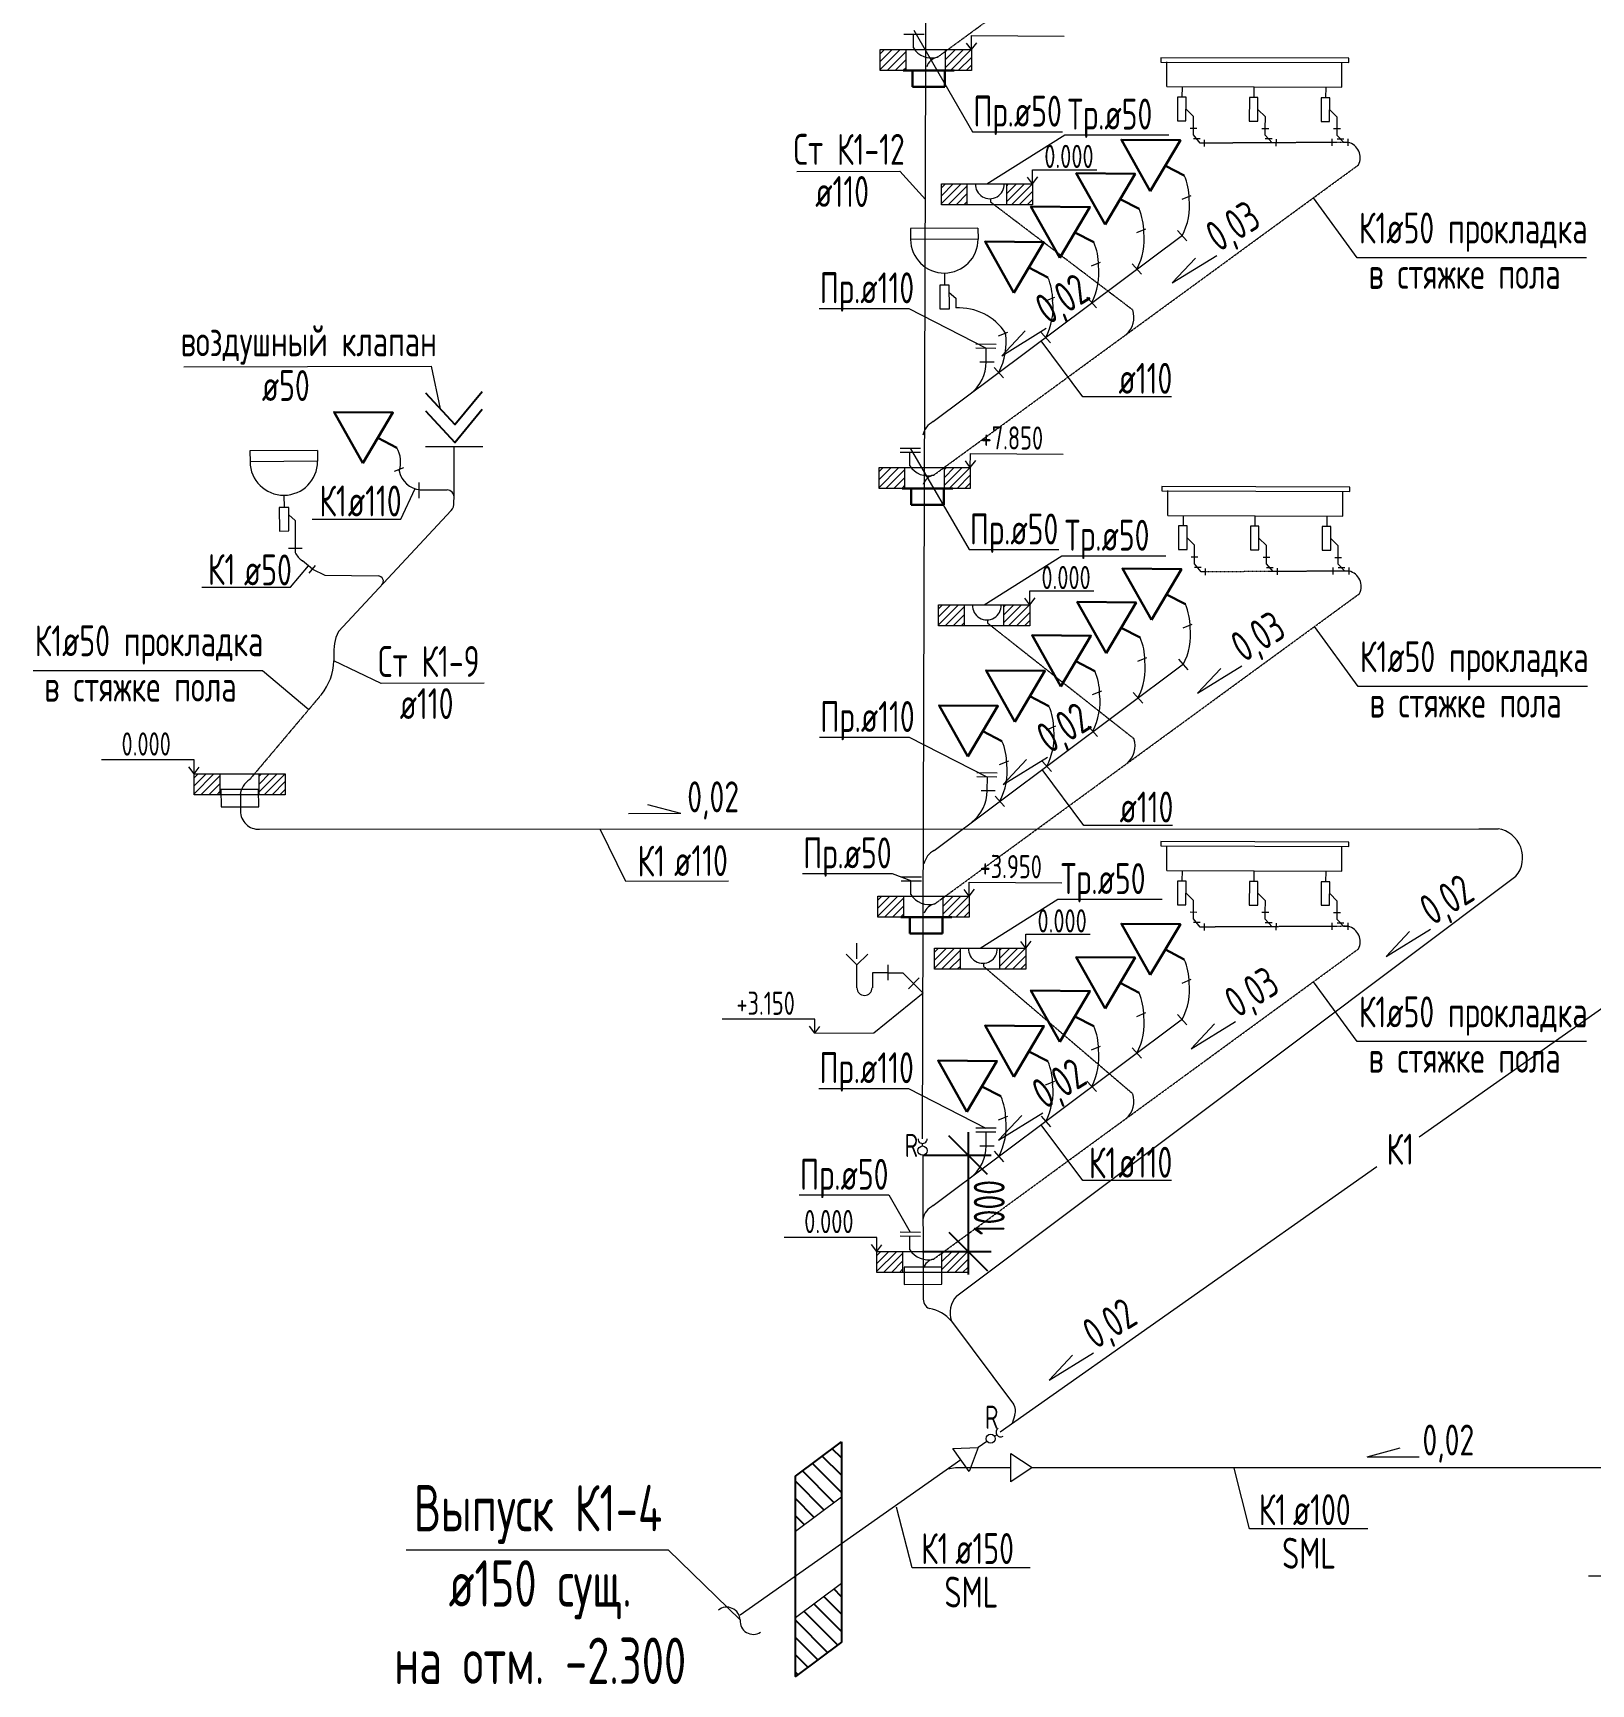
# Model space of a CAD drawing. Header units: millimetres. Extents: x -8689834 to 9419935, y -370377 to 166066.
# Drawn here: x -42864 to -32787, y -318523 to -307844 of the extents above; entities that cross this region are included whole.
import ezdxf

# ---------------------------------------------------------------- set-up
doc = ezdxf.new("R2010")
doc.units = ezdxf.units.MM
doc.header["$MEASUREMENT"] = 0
doc.linetypes.add('01_base$0$DASHED2', pattern=[0.375, 0.25, -0.125])
doc.layers.get('0').update_dxf_attribs({"color": 250, "lineweight": 9})
for name, color, linetype, lineweight in [('_ВК-Text К1', 7, 'Continuous', 30), ('_ВК-К1', 14, 'Continuous', 40), ('_ВК-К3', 30, 'Continuous', 40), ('_ВК-переход на SML', 3, 'Continuous', 30), ('_ВК-противопожарные муфты', 1, 'Continuous', 30), ('_Санпр', 7, 'Continuous', 30), ('_Сантехника', 7, 'Continuous', 30), ('ВК_канализация', 32, 'Continuous', 30), ('тх разм', 250, 'Continuous', 9)]:
    doc.layers.add(name, color=color, linetype=linetype, lineweight=lineweight)
doc.layers.add('PDF __ВК-К1', color=7, linetype='Continuous', true_color=0xb80000)
for name, color, linetype in [('PDF __К14', 3, 'Continuous'), ('PDF __Сантехника', 7, 'Continuous'), ('PDF _TEKSTBK', 7, 'Continuous'), ('АР_Кровля дорожки', 245, 'Continuous')]:
    doc.layers.add(name, color=color, linetype=linetype)
doc.styles.add('ISOCPEUR', font='isocpeur.ttf', dxfattribs={"width": 0.7})
doc.styles.add('ГОСТ 2.304', font='isocpeur.ttf', dxfattribs={"width": 0.7})
doc.dimstyles.new('СПДС', dxfattribs={"dimscale": 100, "dimtxt": 2.5, "dimasz": 2.5, "dimexe": 1.5, "dimexo": 0, "dimgap": 1, "dimtad": 1, "dimdec": 0, "dimrnd": 1, "dimtxsty": 'ГОСТ 2.304', "dimblk": 'OBLIQUE', "dimcen": 2.5, "dimdle": 1.5, "dimadec": 0, "dimazin": 2, "dimtfac": 0.75, "dimtdec": 0, "dimtmove": 1, "dimatfit": 3, "dimfxl": 1, "dimtolj": 1, "dimarcsym": 1})

# ---------------------------------------------------------------- blocks, each defined once
blk = doc.blocks.new('Унитаз')
at = {"layer": '_Сантехника', "lineweight": 30}
blk.add_line((-161311, 33424), (-161137, 33336), dxfattribs=at)
blk.add_lwpolyline([(-161446, 33191), (-161714, 33657), (-161176, 33657)], close=True, dxfattribs=at)
blk = doc.blocks.new('Протв_муфта')
at = {"layer": '_ВК-противопожарные муфты', "ltscale": 200, "transparency": 33554687}
for p, q in [((-205635, 240869), (-206106, 240869)), ((-206021, 240719), (-206021, 240869)), ((-205721, 240869), (-205721, 240719)), ((-205721, 240719), (-206021, 240719))]:
    blk.add_line(p, q, dxfattribs=at)
blk = doc.blocks.new('_Oblique')
at = {"color": 0, "linetype": 'ByBlock', "lineweight": -2}
blk.add_line((-0.5, -0.5), (0.5, 0.5), dxfattribs=at)
blk = doc.blocks.new('*D2072')
at = {"layer": 'тх разм', "color": 0, "lineweight": -2, "ltscale": 100, "transparency": 16777216}
for p, q in [((-36816, -314953), (-36816, -315875)), ((-37109, -315103), (-36666, -315103)), ((-37111, -315725), (-36666, -315725))]:
    blk.add_line(p, q, dxfattribs=at)
at = {"layer": 'тх разм', "color": 0, "lineweight": -2, "ltscale": 100, "transparency": 16777216, "xscale": 250, "yscale": 250, "zscale": 250}
for p, rotation in [((-36816, -315103), 90), ((-36816, -315725), 270)]:
    blk.add_blockref('_Oblique', p, dxfattribs=dict(at, rotation=rotation))
at = {"layer": 'тх разм', "color": 0, "lineweight": 13, "ltscale": 100, "transparency": 16777216, "insert": (-36679, -315442), "char_height": 250, "attachment_point": 5, "rotation": 90, "style": 'ГОСТ 2.304'}
blk.add_mtext('\\A1;{\\H0.8x;1000}', dxfattribs=at)

msp = doc.modelspace()

# ---------------------------------------------------------------- hatches: boundary and pattern name
at = {"layer": '_ВК-К3', "lineweight": 13}
h = msp.add_hatch(dxfattribs=at)
h.set_pattern_fill('ANSI31', scale=11.388071, angle=180)
h.set_pattern_definition([(225, (-90962.19, -328319.817), (25.566948, -25.566948), [])])
h.paths.add_polyline_path([(-37383.4, -308087.4), (-37216.7, -308087.4), (-37216.7, -307951.9), (-37383.4, -307951.9)])
h.paths.add_polyline_path([(-36960.8, -308087.4), (-36793.4, -308087.4), (-36793.4, -307951.9), (-36960.8, -307951.9)])
h = msp.add_hatch(dxfattribs=at)
h.set_pattern_fill('ANSI31', scale=11.388071, angle=180)
h.set_pattern_definition([(225, (-90567.286, -329187.23), (25.566948, -25.566948), [])])
h.paths.add_polyline_path([(-36988.5, -308954.9), (-36821.8, -308954.9), (-36821.8, -308819.3), (-36988.5, -308819.3)])
h.paths.add_polyline_path([(-36565.9, -308954.9), (-36398.5, -308954.9), (-36398.5, -308819.3), (-36565.9, -308819.3)])
h = msp.add_hatch(dxfattribs=at)
h.set_pattern_fill('ANSI31', scale=11.388071, angle=180)
h.set_pattern_definition([(225, (-90969.928, -331022.605), (25.566948, -25.566948), [])])
h.paths.add_polyline_path([(-37391.1, -310790.2), (-37224.4, -310790.2), (-37224.4, -310654.7), (-37391.1, -310654.7)])
h.paths.add_polyline_path([(-36968.5, -310790.2), (-36801.2, -310790.2), (-36801.2, -310654.7), (-36968.5, -310654.7)])
h = msp.add_hatch(dxfattribs=at)
h.set_pattern_fill('ANSI31', scale=11.388071, angle=180)
h.set_pattern_definition([(225, (-90586, -331911.366), (25.566948, -25.566948), [])])
h.paths.add_polyline_path([(-37007.2, -311679), (-36840.5, -311679), (-36840.5, -311543.4), (-37007.2, -311543.4)])
h.paths.add_polyline_path([(-36584.6, -311679), (-36417.3, -311679), (-36417.3, -311543.4), (-36584.6, -311543.4)])
h = msp.add_hatch(dxfattribs=at)
h.set_pattern_fill('ANSI31', scale=11.388071, angle=180)
h.set_pattern_definition([(225, (-95400.804, -333004.167), (25.566948, -25.566948), [])])
h.paths.add_polyline_path([(-41822, -312771.8), (-41655.3, -312771.8), (-41655.3, -312636.2), (-41822, -312636.2)])
h.paths.add_polyline_path([(-41399.4, -312771.8), (-41232.1, -312771.8), (-41232.1, -312636.2), (-41399.4, -312636.2)])
h = msp.add_hatch(dxfattribs=at)
h.set_pattern_fill('ANSI31', scale=11.388071, angle=180)
h.set_pattern_definition([(225, (-90978.136, -333795.73), (25.566948, -25.566948), [])])
h.paths.add_polyline_path([(-37399.3, -313563.4), (-37232.6, -313563.4), (-37232.6, -313427.8), (-37399.3, -313427.8)])
h.paths.add_polyline_path([(-36976.7, -313563.4), (-36809.4, -313563.4), (-36809.4, -313427.8), (-36976.7, -313427.8)])
h = msp.add_hatch(dxfattribs=at)
h.set_pattern_fill('ANSI31', scale=11.388071, angle=180)
h.set_pattern_definition([(225, (-90611.233, -334132.343), (25.566948, -25.566948), [])])
h.paths.add_polyline_path([(-37032.4, -313900), (-36865.7, -313900), (-36865.7, -313764.4), (-37032.4, -313764.4)])
h.paths.add_polyline_path([(-36609.8, -313900), (-36442.5, -313900), (-36442.5, -313764.4), (-36609.8, -313764.4)])
h = msp.add_hatch(dxfattribs=at)
h.set_pattern_fill('ANSI31', scale=11.388071, angle=180)
h.set_pattern_definition([(225, (-90984.936, -336093.26), (25.566948, -25.566948), [])])
h.paths.add_polyline_path([(-37406.1, -315860.9), (-37239.4, -315860.9), (-37239.4, -315725.3), (-37406.1, -315725.3)])
h.paths.add_polyline_path([(-36983.5, -315860.9), (-36816.2, -315860.9), (-36816.2, -315725.3), (-36983.5, -315725.3)])
at = {"layer": '_ВК-К3', "lineweight": 25}
h = msp.add_hatch(dxfattribs=at)
h.set_pattern_fill('ANSI31', scale=25, angle=270)
h.set_pattern_definition([(315, (6780.62, -436012.684), (56.1266, 56.1266), [])])
h.paths.add_polyline_path([(-37635.1, -318252.4), (-37635.1, -317871.8), (-37932.7, -318092.3), (-37932.7, -318474.1)])
h.paths.add_polyline_path([(-37635.1, -317312.5), (-37635.1, -316957.4), (-37932.7, -317179), (-37932.7, -317534.2)])

# ---------------------------------------------------------------- linework, layer by layer
at = {"color": 244, "linetype": '01_base$0$DASHED2', "ltscale": 0.6, "true_color": 0x991b1e}
msp.add_lwpolyline([(-37015.7, -308001.5), (-34267.8, -305994.7), (-34267.8, -305994.7), (-34267.8, -305994.7)], dxfattribs=at)
at = {"color": 244, "ltscale": 500, "true_color": 0x991b1e}
for points in [[(-37109.7, -314996.7), (-37087.5, -307330)], [(-37231.7, -307852.1), (-37100.7, -307852.6)], [(-37169.8, -307941), (-37169.5, -307852.3)], [(-37255.1, -310528.8), (-37124.1, -310529.4)], [(-37254.4, -310554.8), (-37123.4, -310555.4)], [(-37192.6, -310643.8), (-37192.2, -310555.1)], [(-40917.4, -311873.7), (-40917.3, -311906.1)], [(-41523.1, -312766.2), (-41522.8, -312876.8)], [(-41399.6, -312995.1), (-33513, -312991.9), (-33387.6, -312991.1)], [(-37248.3, -313302), (-37117.3, -313302.5)], [(-36888.5, -316012.7), (-33271.7, -313298.7)], [(-37247.6, -313328), (-37116.6, -313328.5)], [(-37185.8, -313417), (-37185.4, -313328.2)], [(-37109.3, -315103.4), (-37106.8, -316023.9)], [(-37255.1, -315599.5), (-37124.1, -315600)], [(-37254.4, -315625.5), (-37123.4, -315626)], [(-37192.6, -315714.5), (-37192.2, -315625.8)]]:
    msp.add_lwpolyline(points, dxfattribs=at)
at = {"color": 18, "ltscale": 100, "true_color": 0x000000}
for points in [[(-37166.9, -307826.3), (-36786.2, -308483.4), (-36205.9, -308483.4)], [(-36693.5, -308819.3), (-36190.3, -308502.6), (-35517, -308502.6)], [(-37923.7, -308739.2), (-37258, -308737.5), (-37090.6, -308920.3)], [(-37189.6, -310529.1), (-36809, -311186.2), (-36228.7, -311186.2)], [(-36712.2, -311543.4), (-36209.1, -311226.8), (-35535.7, -311226.8)], [(-37886.9, -313281.3), (-37306.5, -313281.3), (-37182.1, -313328.2)], [(-36737.4, -313764.4), (-36234.3, -313447.7), (-35561, -313447.7)], [(-37425.5, -314312.4), (-37106.9, -314053.3)], [(-37807, -314312.8), (-37425.5, -314312.4)], [(-37781.8, -314670.8), (-37201.5, -314670.8), (-36699.9, -314928)], [(-37907.6, -315360.4), (-37327.3, -315360.4), (-37189.6, -315599.8)]]:
    msp.add_lwpolyline(points, dxfattribs=at)
at = {"color": 7, "ltscale": 500}
for points in [[(-36793.4, -307951.9), (-36792.9, -307861.4), (-36194, -307865)], [(-36793.4, -307951.9), (-36825.3, -307909)], [(-36793.4, -307951.9), (-36758.4, -307907)], [(-36398.5, -308819.3), (-36398.5, -308728.8), (-35982.6, -308728.9)], [(-36398.5, -308819.3), (-36430.6, -308776.6)], [(-36398.5, -308819.3), (-36363.8, -308774.2)], [(-36801.2, -310654.7), (-36833, -310611.8)], [(-36801.2, -310654.7), (-36800.6, -310564.2), (-36201.7, -310567.8)], [(-36801.2, -310654.7), (-36766.2, -310609.8)], [(-41771.9, -311428.9), (-41198.2, -311428.9), (-41082.1, -311290.9)], [(-36417.3, -311543.4), (-36449.3, -311500.8)], [(-36417.3, -311543.4), (-36417.3, -311452.9), (-36001.3, -311453)], [(-36417.3, -311543.4), (-36382.5, -311498.4)], [(-41822, -312636.2), (-41822, -312545.7), (-42420.9, -312545.8)], [(-41822, -312636.2), (-41856.7, -312591.2)], [(-41822, -312636.2), (-41789.9, -312593.6)], [(-36809.4, -313427.8), (-36841.2, -313384.9)], [(-36809.4, -313427.8), (-36808.9, -313337.3), (-36209.9, -313341)], [(-36809.4, -313427.8), (-36774.4, -313382.9)], [(-36442.5, -313764.4), (-36474.6, -313721.8)], [(-36442.5, -313764.4), (-36442.5, -313673.9), (-36026.5, -313674)], [(-36442.5, -313764.4), (-36407.8, -313719.3)], [(-37807, -314312.8), (-37807.1, -314222.3), (-38406.1, -314223)], [(-37807, -314312.8), (-37841.8, -314267.8)], [(-37807, -314312.8), (-37775, -314270.1)], [(-37406.1, -315725.3), (-37406.1, -315634.8), (-38005.1, -315634.9)], [(-37406.1, -315725.3), (-37440.9, -315680.3)], [(-37406.1, -315725.3), (-37374.1, -315682.7)], [(-37932.7, -317179), (-37635.1, -316957.4)], [(-37932.7, -317534.2), (-37635.1, -317312.5)], [(-37932.7, -318092.3), (-37635.1, -317870.7)], [(-32204.7, -317916.8), (-32204.7, -317826.3), (-32803.7, -317826.4)], [(-37932.7, -318474.1), (-37635.1, -318252.4)], [(-37932.7, -318474.1), (-37635.1, -318252.4)]]:
    msp.add_lwpolyline(points, dxfattribs=at)
at = {"color": 244, "linetype": '01_base$0$DASHED2', "true_color": 0x991b1e}
for points in [[(-34357.2, -308551.8), (-35286.5, -308556.7)], [(-37038.4, -310704.2), (-34290.5, -308697.5), (-34290.5, -308697.5), (-34290.5, -308697.5)], [(-35750.6, -309635.6), (-36671, -308937.4)], [(-34350.4, -311324.9), (-35279.7, -311329.8)], [(-37031.6, -313477.4), (-34283.7, -311470.6), (-34283.7, -311470.6), (-34283.7, -311470.6)], [(-35743.8, -312408.7), (-36689.8, -311661.6)], [(-41462.6, -312673.6), (-40998.3, -312123.2), (-40998.3, -312123.2), (-40998.3, -312123.2)], [(-34357.2, -313622.4), (-35286.5, -313627.3)], [(-37038.4, -315774.9), (-34290.5, -313768.2), (-34290.5, -313768.2), (-34290.5, -313768.2)], [(-35750.6, -314706.2), (-36715, -313882.5)]]:
    msp.add_lwpolyline(points, dxfattribs=at)
at = {"color": 18, "ltscale": 100, "true_color": 0x000000, "elevation": 0}
for points in [[(-32815, -309297.6), (-34299, -309297.6), (-34581.8, -308910.3)], [(-37779.6, -309626.2), (-37199.3, -309626.2), (-36697.7, -309883.4)], [(-32808.2, -312070.7), (-34292.2, -312070.7), (-34575, -311683.4)], [(-37776.1, -312399.3), (-37195.8, -312399.3), (-36694.2, -312656.5)], [(-32815, -314368.2), (-34299, -314368.2), (-34581.8, -313980.9)]]:
    msp.add_lwpolyline(points, dxfattribs=at)
at = {"color": 244, "ltscale": 100, "true_color": 0x991b1e}
for points in [[(-37041.1, -310358), (-35428.5, -309151)], [(-25689.7, -309207.1), (-33898.7, -314987)], [(-40889.1, -311716.1), (-40158.3, -310933.4)], [(-41056.5, -311312.5), (-40976.2, -311351.3)], [(-40976.2, -311351.3), (-40632.4, -311355.3)], [(-37034.3, -313131.1), (-35421.7, -311924.1)], [(-37041.1, -315428.6), (-35428.5, -314221.6)], [(-34171.4, -315179), (-36608.2, -316894.6)], [(-36513.7, -316782.7), (-36530, -316839.5)], [(-36693.4, -316954.9), (-36749.9, -316994.6)], [(-36862.2, -317073.7), (-38290.4, -318078.9)]]:
    msp.add_lwpolyline(points, dxfattribs=at)
at = {"color": 244, "ltscale": 500, "true_color": 0x991b1e, "elevation": 0}
for points in [[(-36635.6, -309884.1), (-36766.5, -309882.6)], [(-36634.4, -309858.1), (-36765.4, -309856.6)], [(-36698.8, -309972.1), (-36697.7, -309883.4)], [(-36646.6, -309973.8), (-36738.7, -309973.1)], [(-40140.8, -310845.1), (-40139.9, -310520.2)], [(-41039.2, -311287.9), (-41079.5, -311338.9)], [(-36628.8, -312657.3), (-36759.7, -312655.7)], [(-36627.6, -312631.3), (-36758.6, -312629.7)], [(-36692, -312745.3), (-36690.9, -312656.5)], [(-36639.8, -312747), (-36731.9, -312746.2)], [(-36635.6, -314954.8), (-36766.5, -314953.2)], [(-36634.4, -314928.8), (-36765.4, -314927.3)], [(-36698.8, -315042.8), (-36697.7, -314954.1)], [(-36646.6, -315044.5), (-36738.7, -315043.8)]]:
    msp.add_lwpolyline(points, dxfattribs=at)
at = {"ltscale": 100, "elevation": 0}
for points in [[(-35499.9, -310196.6), (-36073.7, -310196.6), (-36343.7, -309836)], [(-35493.1, -312969.7), (-36066.9, -312969.7), (-36336.9, -312609.1)], [(-35499.9, -315267.3), (-36073.7, -315267.3), (-36343.7, -314906.6)]]:
    msp.add_lwpolyline(points, dxfattribs=at)
at = {"color": 7, "ltscale": 500, "elevation": 0}
for points in [[(-41887.7, -310004.4), (-40289.3, -310000.2), (-40230.5, -310274.4)], [(-41058.8, -310989.9), (-40485, -310989.9), (-40393.2, -310791.5)], [(-34230.3, -317520.6), (-34994.5, -317520.6), (-35094.9, -317128.1)], [(-36414.3, -317772), (-37178.5, -317772), (-37278.9, -317379.5)]]:
    msp.add_lwpolyline(points, dxfattribs=at)
at = {"color": 244, "ltscale": 100, "true_color": 0x991b1e, "elevation": 0}
msp.add_lwpolyline([(-40359.9, -310798.2), (-40184.2, -310800.2)], dxfattribs=at)
at = {"color": 18, "ltscale": 500, "true_color": 0x000000, "elevation": 0}
msp.add_lwpolyline([(-42864.1, -311967.5), (-41380.1, -311967.5), (-41080.3, -312220.5)], dxfattribs=at)
at = {"color": 18, "ltscale": 500, "true_color": 0x000000}
msp.add_lwpolyline([(-40450, -317655), (-38756.6, -317655), (-38290.4, -318109.5)], dxfattribs=at)
at = {"color": 244, "ltscale": 500, "true_color": 0x991b1e}
for centre, radius, start, end in [((-37051.1, -307864.9), 141, 212.65717, 284.53041), ((-36996.7, -308091), 91.6, 101.97428, 161.54253), ((-37073.8, -310567.7), 141, 212.65717, 284.53041), ((-37019.5, -310793.8), 91.6, 101.97428, 161.54253), ((-41386.6, -312789.3), 138.5, 123.31457, 172.74356), ((-41402.8, -312875.3), 119.9, 180.73322, 271.49794), ((-37067, -313340.9), 141, 212.65717, 284.53041), ((-37012.7, -313566.9), 91.6, 101.97428, 161.54253), ((-37073.8, -315638.4), 141, 212.65717, 284.53041), ((-37019.5, -315864.5), 91.6, 101.97428, 161.54253), ((-37033, -316028.9), 74, 176.11283, 243.89843)]:
    msp.add_arc(centre, radius, start, end, dxfattribs=at)
at = {"color": 244, "ltscale": 100, "true_color": 0x991b1e}
for centre, radius, start, end in [((-34382.2, -308651.3), 102.7, 333.2611, 75.90846), ((-35890.4, -309683.5), 147.8, 310.79344, 18.91465), ((-40210.2, -310887.7, 0), 69.1, 318.69461, 5.97721), ((-34375.4, -311424.5), 102.7, 333.2611, 75.90846), ((-40627, -311844.4), 291.9, 153.92726, 185.77856), ((-41289.5, -311890.9), 372.5, 321.42424, 357.67228), ((-35883.6, -312456.6), 147.8, 310.79344, 18.91465), ((-33418.6, -313178.4), 189.8, 320.69079, 80.61964), ((-34382.2, -313722), 102.7, 333.2611, 75.90846), ((-35890.4, -314754.1), 147.8, 310.79344, 18.91465), ((-37100.7, -316321), 228.4, 39.2716, 81.12528), ((-36768.4, -316124.4), 164, 137.08332, 198.51197), ((-36593.1, -316756.2), 83.8, 341.50044, 31.22159)]:
    msp.add_arc(centre, radius, start, end, dxfattribs=at)
at = {"color": 18, "ltscale": 500, "true_color": 0x000000}
for centre, start, end in [((-38376.5, -318112.8), 2.21733, 129.29001), ((-38204.4, -318116.3), 175.43682, 302.5095)]:
    msp.add_arc(centre, 86.2, start, end, dxfattribs=at)
at = {"layer": '_ВК-Text К1', "color": 7, "lineweight": 13, "ltscale": 100}
for p, q in [((-35495, -309461.2), (-35207.8, -309283.9)), ((-35495, -309461.2), (-35343.9, -309300.1)), ((-36597.7, -309931.7), (-36310.5, -309754.5)), ((-36597.7, -309931.7), (-36446.6, -309770.7)), ((-35332.7, -312115.2), (-35045.6, -311938)), ((-35332.7, -312115.2), (-35181.7, -311954.2)), ((-36589.2, -312705.5), (-36302, -312528.2)), ((-36589.2, -312705.5), (-36438.1, -312544.4)), ((-38674.7, -312893.7), (-39012.1, -312894.1)), ((-38674.7, -312893.7), (-38887.9, -312836.3)), ((-34111.5, -313817.3), (-33824.4, -313640.1)), ((-34111.5, -313817.3), (-33960.5, -313656.3)), ((-35373.4, -314415.1), (-35086.2, -314237.8)), ((-35373.4, -314415.1), (-35222.3, -314254)), ((-36619, -315006.6), (-36331.8, -314829.4)), ((-36619, -315006.6), (-36467.9, -314845.6)), ((-36291.5, -316558.2), (-36004.3, -316381)), ((-36291.5, -316558.2), (-36140.4, -316397.2)), ((-34234.7, -317054.7), (-34021.5, -316996.9)), ((-34234.7, -317054.7), (-33897.2, -317054.5))]:
    msp.add_line(p, q, dxfattribs=at)
at = {"layer": '_ВК-К1', "lineweight": 13}
for p, q in [((-40141.5, -310880.5, 0), (-40140.8, -310845.1, 0)), ((-41168.4, -311059.8, 0), (-41167.6, -311204.1, 0)), ((-41056.5, -311312.5), (-41121.6, -311257.8, 0))]:
    msp.add_line(p, q, dxfattribs=at)
at = {"layer": '_ВК-К1', "lineweight": 13, "transparency": 33554687, "flags": 128}
for points in [[(-35379.5, -308459.2), (-35336, -308459.4)], [(-35357.9, -308503.9), (-35357.7, -308459.3)], [(-35286.5, -308556.8), (-35314.5, -308556.7), (-35357.9, -308503.9)], [(-34914.9, -308461), (-34871.3, -308461.1)], [(-34893.3, -308505.7), (-34893.1, -308461.1)], [(-34821.8, -308554.3), (-34849.8, -308554.2), (-34893.3, -308505.7)], [(-34451.3, -308462.7), (-34406.7, -308462.9)], [(-34428.6, -308507.4), (-34428.4, -308462.8)], [(-34357.2, -308552.3), (-34385.2, -308552.2), (-34428.6, -308507.4)], [(-35358, -308525.7), (-35314.4, -308525.8)], [(-35286.6, -308579.1), (-35286.4, -308534.5)], [(-34893.3, -308527.4), (-34849.8, -308527.6)], [(-34822, -308576.5), (-34821.8, -308531.9)], [(-34462.9, -308529.1), (-34463.1, -308573.7)], [(-34428.7, -308529.2), (-34385.1, -308529.4)], [(-34357.3, -308574.1), (-34357.1, -308529.5)], [(-35372.7, -311232.4), (-35329.2, -311232.5)], [(-35351.1, -311277), (-35350.9, -311232.4)], [(-35279.7, -311329.9), (-35307.7, -311329.8), (-35351.1, -311277)], [(-34908.1, -311234.1), (-34864.5, -311234.3)], [(-34886.5, -311278.8), (-34886.3, -311234.2)], [(-34815, -311327.5), (-34843, -311327.4), (-34886.5, -311278.8)], [(-34444.5, -311235.9), (-34399.9, -311236)], [(-34421.8, -311280.5), (-34421.6, -311235.9)], [(-34350.4, -311325.4), (-34378.4, -311325.3), (-34421.8, -311280.5)], [(-35351.2, -311298.8), (-35307.6, -311299)], [(-35279.8, -311352.2), (-35279.6, -311307.6)], [(-34886.5, -311300.6), (-34843, -311300.7)], [(-34815.2, -311349.6), (-34815, -311305)], [(-34456.1, -311302.2), (-34456.3, -311346.8)], [(-34421.9, -311302.3), (-34378.3, -311302.5)], [(-34350.5, -311347.2), (-34350.3, -311302.6)], [(-35379.5, -313529.9), (-35336, -313530)], [(-35357.9, -313574.6), (-35357.7, -313530)], [(-34914.9, -313531.6), (-34871.3, -313531.8)], [(-34893.3, -313576.3), (-34893.1, -313531.7)], [(-34451.3, -313533.4), (-34406.7, -313533.6)], [(-34428.6, -313578.1), (-34428.4, -313533.5)], [(-35358, -313596.3), (-35314.4, -313596.5)], [(-35286.5, -313627.4), (-35314.5, -313627.3), (-35357.9, -313574.6)], [(-35286.6, -313649.7), (-35286.4, -313605.1)], [(-34821.8, -313625), (-34849.8, -313624.9), (-34893.3, -313576.3)], [(-34893.3, -313598.1), (-34849.8, -313598.3)], [(-34822, -313647.2), (-34821.8, -313602.6)], [(-34462.9, -313599.7), (-34463.1, -313644.3)], [(-34428.7, -313599.9), (-34385.1, -313600)], [(-34357.2, -313622.9), (-34385.2, -313622.8), (-34428.6, -313578.1)], [(-34357.3, -313644.7), (-34357.1, -313600.1)]]:
    msp.add_lwpolyline(points, dxfattribs=at)
at = {"layer": '_ВК-К1', "lineweight": 13, "transparency": 33554687, "elevation": 0, "flags": 128}
for points in [[(-35432, -308918.5), (-35373.1, -308894.3)], [(-35724.8, -309134.4), (-35665.8, -309110.2)], [(-35461.4, -309121.9), (-35400.4, -309189.4)], [(-36017.3, -309350.5), (-35958.4, -309326.3)], [(-35754.2, -309337.7), (-35693.1, -309405.2)], [(-36314.4, -309577.5), (-36255.5, -309553.3)], [(-36046.7, -309553.8), (-35985.7, -309621.3)], [(-36618.4, -309803.7), (-36559.4, -309779.5)], [(-36343.9, -309780.8), (-36282.8, -309848.3)], [(-36647.8, -310007), (-36586.7, -310074.5)], [(-40525.3, -310679.5), (-40466.4, -310655.3)], [(-40367.1, -310842.9), (-40366.2, -310751.9)], [(-40367.2, -310853.5), (-40366.7, -310808)], [(-41123.3, -311178.2), (-41212.2, -311178.7)], [(-35425.2, -311691.7), (-35366.3, -311667.5)], [(-35718, -311907.5), (-35659, -311883.3)], [(-35454.6, -311895), (-35393.6, -311962.5)], [(-36010.5, -312123.6), (-35951.6, -312099.4)], [(-35747.4, -312110.8), (-35686.3, -312178.3)], [(-36307.6, -312350.6), (-36248.7, -312326.4)], [(-36039.9, -312327), (-35978.9, -312394.5)], [(-36611.6, -312576.8), (-36552.6, -312552.6)], [(-36337.1, -312553.9), (-36276, -312621.4)], [(-36641, -312780.1), (-36579.9, -312847.6)], [(-35432, -313989.2), (-35373.1, -313965)], [(-35724.8, -314205.1), (-35665.8, -314180.8)], [(-35461.4, -314192.5), (-35400.4, -314260)], [(-36017.3, -314421.2), (-35958.4, -314397)], [(-35754.2, -314408.4), (-35693.1, -314475.9)], [(-36314.4, -314648.1), (-36255.5, -314623.9)], [(-36046.7, -314624.5), (-35985.7, -314692)], [(-36618.4, -314874.3), (-36559.4, -314850.1)], [(-36343.9, -314851.4), (-36282.8, -314918.9)], [(-36647.8, -315077.6), (-36586.7, -315145.1)]]:
    msp.add_lwpolyline(points, dxfattribs=at)
at = {"layer": '_ВК-К1', "lineweight": 13, "ltscale": 100}
for centre, radius, start, end in [((-35767.1, -308916, 0), 380.9, 359.94406, 23.22372), ((-35797.4, -308963.3, 0), 413.9, 332.3219, 6.51156), ((-36059.8, -309131.9, 0), 380.9, 359.94406, 23.22372), ((-36090.2, -309179.2, 0), 413.9, 332.3219, 6.51156), ((-36352.4, -309348, 0), 380.9, 359.94406, 23.22372), ((-36382.7, -309395.3, 0), 413.9, 332.3219, 6.51156), ((-36649.5, -309575, 0), 380.9, 359.94406, 23.22372), ((-36679.9, -309622.3, 0), 413.9, 332.3219, 6.51156), ((-36875.5, -309985, 0), 362.7, 33.45904, 93.18901), ((-37001.2, -309842.4, 0), 432.1, 332.68508, 7.63926), ((-36960.7, -309970.8), 261.9, 308.14386, 359.70172), ((-36980.8, -310473.5), 130.3, 117.53368, 167.71183), ((-40677.3, -310619.5, 0), 191, 342.61593, 29.04049), ((-40346.8, -310647.7, 0), 151, 191.02764, 265.03994), ((-41051.6, -311151.2, 0), 127.5, 204.50507, 236.71243), ((-35760.3, -311689.2, 0), 380.9, 359.94406, 23.22372), ((-35790.6, -311736.5, 0), 413.9, 332.3219, 6.51156), ((-36053, -311905, 0), 380.9, 359.94406, 23.22372), ((-36083.4, -311952.3, 0), 413.9, 332.3219, 6.51156), ((-36345.6, -312121.1, 0), 380.9, 359.94406, 23.22372), ((-36375.9, -312168.4, 0), 413.9, 332.3219, 6.51156), ((-36642.7, -312348.1, 0), 380.9, 359.94406, 23.22372), ((-36673.1, -312395.4, 0), 413.9, 332.3219, 6.51156), ((-36946.6, -312574.3, 0), 380.9, 359.94406, 23.22372), ((-36977, -312621.6, 0), 413.9, 332.3219, 6.51156), ((-36953.9, -312743.9), 261.9, 308.14386, 359.70172), ((-36974, -313246.7), 130.3, 117.53368, 167.71183), ((-35767.1, -313986.7, 0), 380.9, 359.94406, 23.22372), ((-36059.8, -314202.6, 0), 380.9, 359.94406, 23.22372), ((-35797.4, -314034, 0), 413.9, 332.3219, 6.51156), ((-36352.4, -314418.7, 0), 380.9, 359.94406, 23.22372), ((-36090.2, -314249.9, 0), 413.9, 332.3219, 6.51156), ((-36649.5, -314645.6, 0), 380.9, 359.94406, 23.22372), ((-36382.7, -314466, 0), 413.9, 332.3219, 6.51156), ((-36679.9, -314692.9, 0), 413.9, 332.3219, 6.51156), ((-36953.4, -314871.8, 0), 380.9, 359.94406, 23.22372), ((-36983.8, -314919.1, 0), 413.9, 332.3219, 6.51156), ((-36960.7, -315041.4), 261.9, 308.14386, 359.70172), ((-36980.8, -315544.2), 130.3, 117.53368, 167.71183)]:
    msp.add_arc(centre, radius, start, end, dxfattribs=at)
at = {"layer": '_ВК-К1', "lineweight": 13}
for centre, radius, start, end in [((-40184.9, -310844.3, 0), 44.1, 359.00168, 89.00168), ((-40632.5, -311390.1), 34.8, 317.60892, 89.96316)]:
    msp.add_arc(centre, radius, start, end, dxfattribs=at)
at = {"layer": '_ВК-К3', "color": 7, "lineweight": 13}
for p, q in [((-37216, -308087.4), (-37216, -307951.9)), ((-36961.2, -308087), (-36960.8, -307951.4)), ((-36820.7, -308954.4), (-36821.1, -308818.8)), ((-36566, -308954.9), (-36566, -308819.3)), ((-37223.8, -310790.2), (-37223.8, -310654.7)), ((-36968.9, -310789.7), (-36968.5, -310654.2)), ((-36839.4, -311678.5), (-36839.8, -311542.9)), ((-36584.7, -311679), (-36584.7, -311543.4)), ((-41654.6, -312771.8), (-41654.6, -312636.2)), ((-41400.6, -312771.8), (-41400.6, -312636.2)), ((-37232, -313563.4), (-37232, -313427.8)), ((-36977.1, -313562.9), (-36976.7, -313427.3)), ((-36864.7, -313899.5), (-36865.1, -313763.9)), ((-36609.9, -313900), (-36609.9, -313764.4)), ((-37238.8, -315860.9), (-37238.8, -315725.3)), ((-36984.7, -315860.9), (-36984.7, -315725.3))]:
    msp.add_line(p, q, dxfattribs=at)
at = {"layer": '_ВК-К3', "color": 7, "lineweight": 25}
msp.add_line((-37635.1, -318252.4), (-37932.7, -318474.1), dxfattribs=at)
at = {"layer": '_ВК-К3', "color": 7, "lineweight": 13}
for points in [[(-36793.4, -308087.4), (-37383.4, -308087.4), (-37383.4, -307951.9), (-36793.4, -307951.9)], [(-36398.5, -308954.9), (-36988.5, -308954.9), (-36988.5, -308819.3), (-36398.5, -308819.3)], [(-36801.2, -310790.2), (-37391.1, -310790.2), (-37391.1, -310654.7), (-36801.2, -310654.7)], [(-36417.3, -311679), (-37007.2, -311679), (-37007.2, -311543.4), (-36417.3, -311543.4)], [(-41232.1, -312771.8), (-41822, -312771.8), (-41822, -312636.2), (-41232.1, -312636.2)], [(-36809.4, -313563.4), (-37399.3, -313563.4), (-37399.3, -313427.8), (-36809.4, -313427.8)], [(-36442.5, -313900), (-37032.4, -313900), (-37032.4, -313764.4), (-36442.5, -313764.4)], [(-36816.2, -315860.9), (-37406.1, -315860.9), (-37406.1, -315725.3), (-36816.2, -315725.3)]]:
    msp.add_lwpolyline(points, close=True, dxfattribs=at)
at = {"layer": '_ВК-К3', "color": 7, "lineweight": 25}
msp.add_lwpolyline([(-37635.1, -316957.4), (-37635.1, -318252.4), (-37932.7, -318474.1), (-37932.7, -317179)], close=True, dxfattribs=at)
at = {"layer": '_ВК-переход на SML', "lineweight": 13}
for points in [[(-41405, -312737.4), (-41648.6, -312738.6), (-41648.1, -312849.9), (-41404.5, -312848.8)], [(-36985.6, -315826.5), (-37229.2, -315827.7), (-37228.7, -315939), (-36985, -315937.9)]]:
    msp.add_lwpolyline(points, close=True, dxfattribs=at)
at = {"layer": '_Санпр', "lineweight": 13}
for p, q in [((-36751.7, -309107.1, 0), (-37188, -309109.4, 0)), ((-37188, -309109.4, 0), (-37187.6, -309180, 0)), ((-36751.7, -309107.1, 0), (-36751.3, -309177.6, 0)), ((-36751.3, -309177.6, 0), (-37187.6, -309180, 0)), ((-36968.3, -309396.9, 0), (-36967.9, -309476, 0)), ((-36937.1, -309523.5, 0), (-36896, -309560.1, 0)), ((-36896, -309560.1, 0), (-36895.7, -309622.8, 0)), ((-41024.4, -310544.1, 0), (-41460.7, -310546.4, 0)), ((-41460.7, -310546.4, 0), (-41460.3, -310617, 0)), ((-41024.4, -310544.1, 0), (-41024, -310614.6, 0)), ((-41024, -310614.6, 0), (-41460.3, -310617, 0)), ((-41241, -310833.9, 0), (-41240.5, -310913, 0)), ((-41209.8, -310960.5, 0), (-41168.7, -310997.1, 0)), ((-41168.7, -310997.1, 0), (-41168.4, -311059.8, 0))]:
    msp.add_line(p, q, dxfattribs=at)
at = {"layer": '_Санпр', "lineweight": 13, "elevation": 0}
for points in [[(-36937.4, -309475.9), (-36998.4, -309476.2), (-36997.5, -309628.7), (-36936.5, -309628.4)], [(-41210, -310912.9), (-41271, -310913.2), (-41270.2, -311065.8), (-41209.2, -311065.4)]]:
    msp.add_lwpolyline(points, close=True, dxfattribs=at)
at = {"layer": '_Санпр', "lineweight": 13}
for centre in [(-36969.4, -309178.8, 0), (-41242.1, -310615.8, 0)]:
    msp.add_arc(centre, 218.1, 180.30753, 0.30753, dxfattribs=at)
at = {"layer": '_Сантехника', "lineweight": 13}
for points in [[(-34352.6, -308007.8), (-35569.3, -308003.8), (-35569.4, -308031.8), (-34352.7, -308035.8), (-34352.6, -308007.8)], [(-34398.9, -308195.3), (-34398.3, -308035.6)], [(-35530.7, -308191.1), (-34398.9, -308195.3)], [(-35431.9, -308191.4), (-35432.2, -308259.9)], [(-34967.3, -308193.2), (-34967.5, -308261.6)], [(-34502.6, -308194.9), (-34502.9, -308263.4)], [(-35405.7, -308260), (-35460.7, -308259.8), (-35461.3, -308412.2), (-35406.3, -308412.5), (-35405.7, -308260)], [(-34941.1, -308261.7), (-34996.1, -308261.5), (-34996.6, -308414), (-34941.7, -308414.2), (-34941.1, -308261.7)], [(-34476.4, -308263.5), (-34531.4, -308263.3), (-34532, -308415.8), (-34477, -308416), (-34476.4, -308263.5)], [(-35357.5, -308384.6), (-35406, -308336.7)], [(-35357.7, -308459.3), (-35357.5, -308384.6)], [(-34892.8, -308386.4), (-34941.4, -308338.5)], [(-34893.1, -308461.1), (-34892.8, -308386.4)], [(-34428.2, -308388.1), (-34476.7, -308340.3)], [(-34428.4, -308462.8), (-34428.2, -308388.1)], [(-34345.8, -310780.9), (-35562.5, -310776.9), (-35562.6, -310804.9), (-34345.9, -310808.9), (-34345.8, -310780.9)], [(-34392.1, -310968.5), (-34391.5, -310808.7)], [(-35523.9, -310964.2), (-34392.1, -310968.5)], [(-35425.1, -310964.6), (-35425.4, -311033)], [(-34960.5, -310966.3), (-34960.7, -311034.8)], [(-34495.8, -310968.1), (-34496.1, -311036.5)], [(-35398.9, -311033.1), (-35453.9, -311032.9), (-35454.5, -311185.4), (-35399.5, -311185.6), (-35398.9, -311033.1)], [(-34934.3, -311034.9), (-34989.3, -311034.7), (-34989.8, -311187.1), (-34934.9, -311187.3), (-34934.3, -311034.9)], [(-34469.6, -311036.6), (-34524.6, -311036.4), (-34525.2, -311188.9), (-34470.2, -311189.1), (-34469.6, -311036.6)], [(-35350.7, -311157.8), (-35399.2, -311109.9)], [(-35350.9, -311232.4), (-35350.7, -311157.8)], [(-34886, -311159.5), (-34934.6, -311111.6)], [(-34886.3, -311234.2), (-34886, -311159.5)], [(-34421.4, -311161.3), (-34469.9, -311113.4)], [(-34421.6, -311235.9), (-34421.4, -311161.3)], [(-34352.6, -313078.4), (-35569.3, -313074.4), (-35569.4, -313102.4), (-34352.7, -313106.4), (-34352.6, -313078.4)], [(-34398.9, -313266), (-34398.3, -313106.3)], [(-35530.7, -313261.7), (-34398.9, -313266)], [(-35431.9, -313262.1), (-35432.2, -313330.5)], [(-34967.3, -313263.8), (-34967.5, -313332.3)], [(-34502.6, -313265.6), (-34502.9, -313334.1)], [(-35405.7, -313330.6), (-35460.7, -313330.4), (-35461.3, -313482.9), (-35406.3, -313483.1), (-35405.7, -313330.6)], [(-35357.5, -313455.3), (-35406, -313407.4)], [(-34941.1, -313332.4), (-34996.1, -313332.2), (-34996.6, -313484.7), (-34941.7, -313484.9), (-34941.1, -313332.4)], [(-34892.8, -313457), (-34941.4, -313409.1)], [(-34476.4, -313334.2), (-34531.4, -313333.9), (-34532, -313486.4), (-34477, -313486.6), (-34476.4, -313334.2)], [(-34428.2, -313458.8), (-34476.7, -313410.9)], [(-35357.7, -313530), (-35357.5, -313455.3)], [(-34893.1, -313531.7), (-34892.8, -313457)], [(-34428.4, -313533.5), (-34428.2, -313458.8)]]:
    msp.add_lwpolyline(points, dxfattribs=at)
at = {"layer": '_Сантехника', "lineweight": 13, "elevation": 0}
for points in [[(-35530.7, -308191.1), (-35530.1, -308031.3)], [(-35523.9, -310964.2), (-35523.3, -310804.5)], [(-35530.7, -313261.7), (-35530.1, -313102)]]:
    msp.add_lwpolyline(points, dxfattribs=at)
at = {"layer": '_Сантехника', "lineweight": 13}
for centre in [(-36675.6, -308823.5), (-36694.3, -311547.6), (-36719.6, -313768.6)]:
    msp.add_arc(centre, 93, 177.43263, 2.56737, dxfattribs=at)
at = {"layer": 'PDF __ВК-К1', "color": 244, "lineweight": 13, "true_color": 0x991b1e, "elevation": 0}
msp.add_lwpolyline([(-39954.6, -310520.2), (-40325.2, -310520.2)], dxfattribs=at)
at = {"layer": 'PDF __ВК-К1', "lineweight": 13}
for points in [[(-37335.8, -313922.7), (-37434.2, -313922.7)], [(-37335.8, -313872.5), (-37335.8, -313970.9)], [(-37335.8, -313922.7), (-37237.5, -313922.7), (-37105.6, -314054.6)], [(-37132.8, -313956.2), (-37201.9, -314027.4)]]:
    msp.add_lwpolyline(points, dxfattribs=at)
at = {"layer": 'PDF __К14', "lineweight": 13}
msp.add_lwpolyline([(-37534.7, -313832.8), (-37534.7, -313732.3)], dxfattribs=at)
at = {"layer": 'PDF __Сантехника', "color": 18, "lineweight": 13, "true_color": 0x000000}
for points in [[(-36671, -308916.3), (-36671, -308937.4)], [(-36689.8, -311640.4), (-36689.8, -311661.6)], [(-36715, -313861.4), (-36715, -313882.5)]]:
    msp.add_lwpolyline(points, dxfattribs=at)
at = {"layer": 'PDF _TEKSTBK', "lineweight": 13}
for points in [[(-37534.7, -313872.5), (-37603.7, -313803.5)], [(-37534.7, -314021.1), (-37534.7, -313872.5), (-37463.5, -313803.5)], [(-37434.2, -313922.7), (-37434.2, -314021.1)]]:
    msp.add_lwpolyline(points, dxfattribs=at)
msp.add_arc((-37485.5, -314020.1), 49.2, 180.00001, 359.99999, dxfattribs=at)
at = {"layer": 'АР_Кровля дорожки', "color": 244, "ltscale": 100, "true_color": 0x991b1e, "elevation": 0}
for points in [[(-40325.8, -310172.3), (-40135.1, -310376.6), (-39958.3, -310162.5)], [(-40325.8, -310287.9), (-40135.1, -310492.1), (-39958.3, -310278.1)]]:
    msp.add_lwpolyline(points, dxfattribs=at)
at = {"layer": 'ВК_канализация', "color": 18, "lineweight": 13, "ltscale": 500, "true_color": 0x000000}
for points in [[(-39945.8, -312049.9), (-40611.5, -312051.6), (-40917.3, -311906.1)], [(-38364.8, -313330.4), (-39030.5, -313332.2), (-39196.1, -312994.2)], [(-36808.5, -317148.8), (-36914.7, -317000.1), (-36749.9, -316994.6), (-36808.5, -317148.8)], [(-36538.3, -317215.5), (-36538.8, -317032.8), (-36401.3, -317123.8), (-36538.3, -317215.5)]]:
    msp.add_lwpolyline(points, dxfattribs=at)
at = {"layer": 'ВК_канализация', "color": 244, "lineweight": 13, "ltscale": 500, "true_color": 0x991b1e}
for points in [[(-37109.9, -315043.4), (-37109.8, -315026.7)], [(-36923.9, -316176.4), (-36521.5, -316712.7), (-36521.5, -316712.7)], [(-36644.5, -316920.3), (-36630.5, -316911.2)], [(-36538.6, -317124.3), (-36896.7, -317124.3), (-36947.8, -317133.4)], [(-30462.4, -317124.3), (-36401.3, -317124.3)]]:
    msp.add_lwpolyline(points, dxfattribs=at)
for centre in [(-37110.1, -315073.4), (-36669.6, -316936.7)]:
    msp.add_circle(centre, 30, dxfattribs=at)
for centre, start, end in [((-37109.7, -314996.7), 179.67036, 359.67036), ((-36605.4, -316894.7), 123.15905, 303.15905)]:
    msp.add_arc(centre, 30, start, end, dxfattribs=at)

# ---------------------------------------------------------------- block references
at = {"layer": '_ВК-К1', "lineweight": 13, "xscale": 0.7, "yscale": 0.7, "zscale": 0.7}
for p in [(107038.8, -476695.8), (107031.1, -479398.6), (107022.9, -482171.8)]:
    msp.add_blockref('Протв_муфта', p, dxfattribs=at)
at = {"layer": '_Сантехника', "lineweight": 13, "xscale": 0.7082066135345118, "yscale": 0.7082066135345118, "zscale": 0.7082066135345118, "rotation": 359.47965045849}
for p in [(78482, -333410.2, 0), (78189.2, -333626.1, 0), (77896.7, -333842.2, 0), (77599.5, -334069.1, 0), (73388.7, -335171.2, 0), (78488.8, -336183.3, 0), (78196, -336399.2, 0), (77903.5, -336615.3, 0), (77606.3, -336842.3, 0), (77302.4, -337068.5, 0), (78482, -338480.9, 0), (78189.2, -338696.7, 0), (77896.7, -338912.9, 0), (77599.5, -339139.8, 0), (77295.6, -339366, 0)]:
    msp.add_blockref('Унитаз', p, dxfattribs=at)

# ---------------------------------------------------------------- texts
at = {"layer": 'ВК_канализация', "color": 18, "ltscale": 100, "true_color": 0x000000, "attachment_point": 4, "style": 'ISOCPEUR'}
for s, insert, char_height, width in [('\\pxi-1,l1,t1,5;Пр.ø50', (-36782.1, -308376.9), 200, 5891.51), ('\\pxi-1,l1,t1,5;Тр.ø50', (-36171.9, -308396), 200, 5891.51), ('Ст К1-12', (-37944.7, -308597.2), 200, 5891.51), ('\\pxi-1,l1,t1,5;ø110', (-37804.4, -308869.6), 200, 7500), ('К1ø50 прокладка ', (-34288.1, -309132.6, 0), 200, 7500), ('в стяжке пола', (-34225.5, -309399.1, 0), 200, 5891.51), ('\\pxi-1,l1,t1,5;Пр.ø110', (-37775.5, -309519.7, 0), 200, 5891.51), ('воздушный клапан', (-41908.7, -309862.4, 0), 200, 5891.51), ('\\pxi-1,l1,t1,5;ø110', (-35842.5, -310078), 200, 7500), ('\\pxi-1,l1,t1,5;ø50', (-41383.9, -310124.8, 0), 200, 7500), ('К1', (-41011.7, -310871.2, 0), 200, 5891.51), ('\\pxi-1,l1,t1,5;ø110', (-40827.5, -310871.3), 200, 7500), ('\\pxi-1,l1,t1,5;Пр.ø50', (-36804.8, -311079.7), 200, 5891.51), ('\\pxi-1,l1,t1,5;Тр.ø50', (-36190.6, -311120.1), 200, 5891.51), ('К1', (-41732.8, -311314.3), 200, 5891.51), ('\\pxi-1,l1,t1,5;ø50', (-41499.6, -311317.4), 200, 7500), ('К1ø50 прокладка ', (-42853.2, -311802.5, 0), 200, 7500), ('Ст К1-9', (-40632.5, -311909.5), 200, 5891.51), ('К1ø50 прокладка ', (-34281.3, -311905.7, 0), 200, 7500), ('в стяжке пола', (-42790.7, -312069, 0), 200, 5891.51), ('\\pxi-1,l1,t1,5;ø110', (-40492.2, -312182), 200, 7500), ('в стяжке пола', (-34218.7, -312172.2, 0), 200, 5891.51), ('\\pxi-1,l1,t1,5;Пр.ø110', (-37772, -312292.8, 0), 200, 5891.51), ('0,02', (-38632.2, -312808.3), 200, 5891.51), ('\\pxi-1,l1,t1,5;ø110', (-35835.7, -312851.1), 200, 7500), ('К1', (-38954, -313200.4), 200, 5891.51), ('\\pxi-1,l1,t1,5;ø110', (-38717.5, -313197.5), 200, 7500), ('\\pxi-1,l1,t1,5;Пр.ø50', (-37882.7, -313174.8), 200, 5891.51), ('\\pxi-1,l1,t1,5;Тр.ø50', (-36215.8, -313341.1), 200, 5891.51), ('К1ø50 прокладка ', (-34288.1, -314203.2, 0), 200, 7500), ('\\pxi-1,l1,t1,5;Пр.ø110', (-37777.6, -314564.4), 200, 5891.51), ('в стяжке пола', (-34225.5, -314469.8, 0), 200, 5891.51), ('К1', (-34109.2, -315064.5), 200, 5891.51), ('\\pxi-1,l1,t1,5;Пр.ø50', (-37903.4, -315254), 200, 5891.51), ('К1', (-36034.6, -315152.7, 0), 200, 5891.51), ('\\pxi-1,l1,t1,5;ø110', (-35842.5, -315148.7), 200, 7500), ('0,02', (-33876.8, -316968.7), 200, 5891.51), ('Выпуск К1-4', (-40401.8, -317426.7), 300, 5891.51), ('К1', (-34935.8, -317396.3, 0), 200, 5891.51), ('\\pxi-1,l1,t1,5;ø100', (-34714.7, -317395.9, 0), 200, 7500), ('К1', (-37119.8, -317647.7, 0), 200, 5891.51), ('\\pxi-1,l1,t1,5;ø150', (-36898.7, -317647.3, 0), 200, 7500), ('SML', (-34784.3, -317677.4), 200, 5891.51), ('\\pxi-1,l1,qc,t1,5;ø150 сущ.\\Pна отм. -2.300', (-40596.4, -318123.3), 300, 2025.47), ('SML', (-36968.3, -317928.8), 200, 5891.51)]:
    msp.add_mtext(s, dxfattribs=dict(at, insert=insert, char_height=char_height, width=width))
at = {"layer": 'ВК_канализация', "color": 18, "ltscale": 100, "true_color": 0x000000, "style": 'ISOCPEUR'}
for s, insert, char_height, width, attachment_point, rotation in [('\\pxi-1,l1,t1,5;0.000', (-36004, -308642.5), 150, 7500, 6, 359.95806), ('0,03', (-35235.5, -309200.2), 200, 5891.51, 4, 31.65474), ('0,02', (-36338.2, -309670.8), 200, 5891.51, 4, 31.65474), ('+7.850', (-36330.4, -310464.6), 150, 7500, 6, 359.61889), ('\\pxi-1,l1,t1,5;0.000', (-36022.7, -311366.6), 150, 7500, 6, 359.95806), ('0,03', (-35073.2, -311854.3), 200, 5891.51, 4, 31.65474), ('0,02', (-36329.7, -312444.5), 200, 5891.51, 4, 31.65474), ('\\pxi-1,l1,t1,5;0.000', (-42291.6, -312443.3), 150, 7500, 4, 0.04194), ('\\pxi-1,l1,t1,5;+3.950', (-36338.6, -313237.7), 150, 7500, 6, 359.61889), ('0,02', (-33852, -313556.3), 200, 5891.51, 4, 31.65474), ('\\pxi-1,l1,t1,5;0.000', (-36048, -313587.6), 150, 7500, 6, 359.95806), ('0,03', (-35113.9, -314154.1), 200, 5891.51, 4, 31.65474), ('\\pxi-1,l1,t1,5;+3.150', (-37936.4, -314120.2), 150, 7500, 6, 359.94981), ('0,02', (-36359.5, -314745.7), 200, 5891.51, 4, 31.65474), ('\\pxi-1,l1,t1,5;0.000', (-37875.7, -315532.4), 150, 7500, 4, 0.04194), ('0,02', (-36032, -316297.3), 200, 5891.51, 4, 31.65474)]:
    msp.add_mtext(s, dxfattribs=dict(at, insert=insert, char_height=char_height, width=width, attachment_point=attachment_point, rotation=rotation))
at = {"layer": 'ВК_канализация', "color": 7, "ltscale": 100, "char_height": 150, "width": 7500, "attachment_point": 4, "rotation": 0.04194, "style": 'ISOCPEUR'}
for insert in [(-37225.9, -315039.8), (-36706.3, -316797.9)]:
    msp.add_mtext('\\pxi-1,l1,t1,5;R', dxfattribs=dict(at, insert=insert))

# ---------------------------------------------------------------- dimensions: what is measured, and where the dimension line sits
at = {"layer": 'тх разм', "color": 7, "lineweight": 13, "ltscale": 100}
dim = msp.add_linear_dim(base=(-36816.2, -315725.3), p1=(-37109.3, -315103.4), p2=(-37111.2, -315725.3), angle=90, text='{\\H0.8x;1000}', dimstyle='СПДС', dxfattribs=at)
dim.commit()
dim.dimension.update_dxf_attribs({"geometry": '*D2072', "text_midpoint": (-36479.3, -315441.6), "dimtype": 160})

doc.saveas('drawing.dxf')
